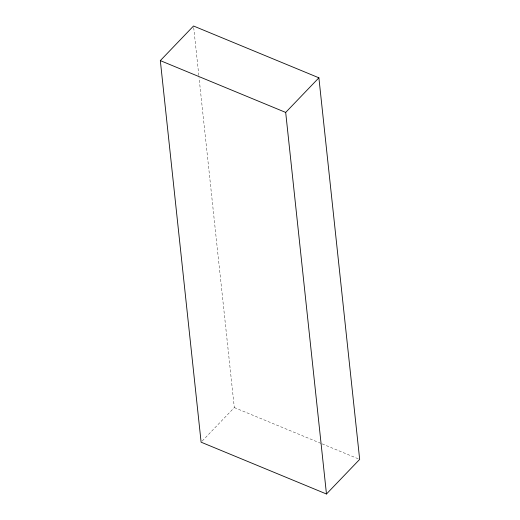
<?xml version="1.0" encoding="UTF-8"?>
<svg xmlns="http://www.w3.org/2000/svg" width="520" height="520" viewBox="0 0 520 520"><rect width="100%" height="100%" fill="white"/><g stroke="black" fill="none" stroke-linecap="round" stroke-linejoin="round"><path stroke-width="0.39" stroke-dasharray="2.6 1.95" d="M202.215 441.031L234.312 407.576L199.05 77.63M234.312 407.576L321.386 443.567M322.133 443.872L359.671 459.387M193.707 27.612L198.965 76.823"/><path stroke-width="0.78" d="M160.329 60.613L193.531 26L318.89 77.811L359.671 459.387L326.469 494L201.11 442.188L160.329 60.613L285.688 112.424L326.469 494M285.688 112.424L318.89 77.811"/></g></svg>
